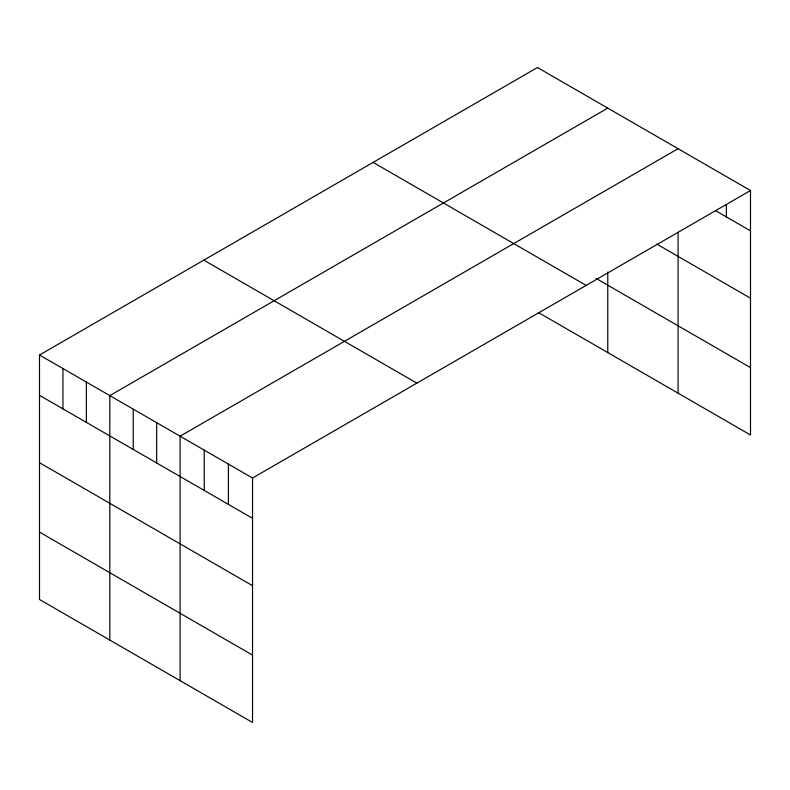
<?xml version="1.0" encoding="UTF-8"?>
<svg xmlns="http://www.w3.org/2000/svg" width="790" height="790" viewBox="0 0 790 790"><rect width="100%" height="100%" fill="white"/><g stroke="black" fill="none" stroke-linecap="round" stroke-linejoin="round"><path stroke-width="1.19" d="M39.5 355.016L252.543 478.019L252.543 722.475L39.5 599.482L39.5 355.016L537.457 67.525L750.5 190.518L750.5 434.984L538.523 312.603M607.767 108.112L109.8 395.612L109.8 640.068M678.067 148.708L180.11 436.199L180.11 680.654M252.543 478.019L750.5 190.518M715.858 210.831L750.5 230.828M656.767 244.08L750.5 298.205M596.045 278.435L750.5 367.617M373.137 162.394L586.17 285.397M203.83 260.147L416.863 383.14M39.5 395.326L252.543 518.329M39.5 462.703L252.543 585.696M39.5 532.105L252.543 655.107M726.356 204.679L726.356 216.894M678.067 232.319L678.067 393.163M607.767 272.037L607.767 352.577M228.399 464.076L228.399 504.385M204.255 450.132L204.255 490.452M156.677 422.67L156.677 462.979M133.233 409.141L133.233 449.451M86.367 382.074L86.367 422.393M62.933 368.545L62.933 408.855"/></g></svg>
